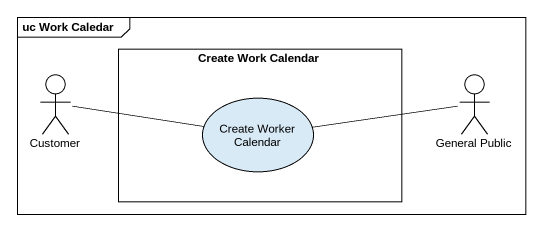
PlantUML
@startuml
mainframe uc Work Caledar
actor Customer
rectangle "Create Work Calendar" as Create_Work_Calendar {
  usecase "Create Worker Calendar" as Create_Worker_Calendar
}
actor "General Public" as General_Public
Customer -right- Create_Worker_Calendar
General_Public -left- Create_Worker_Calendar
@enduml
